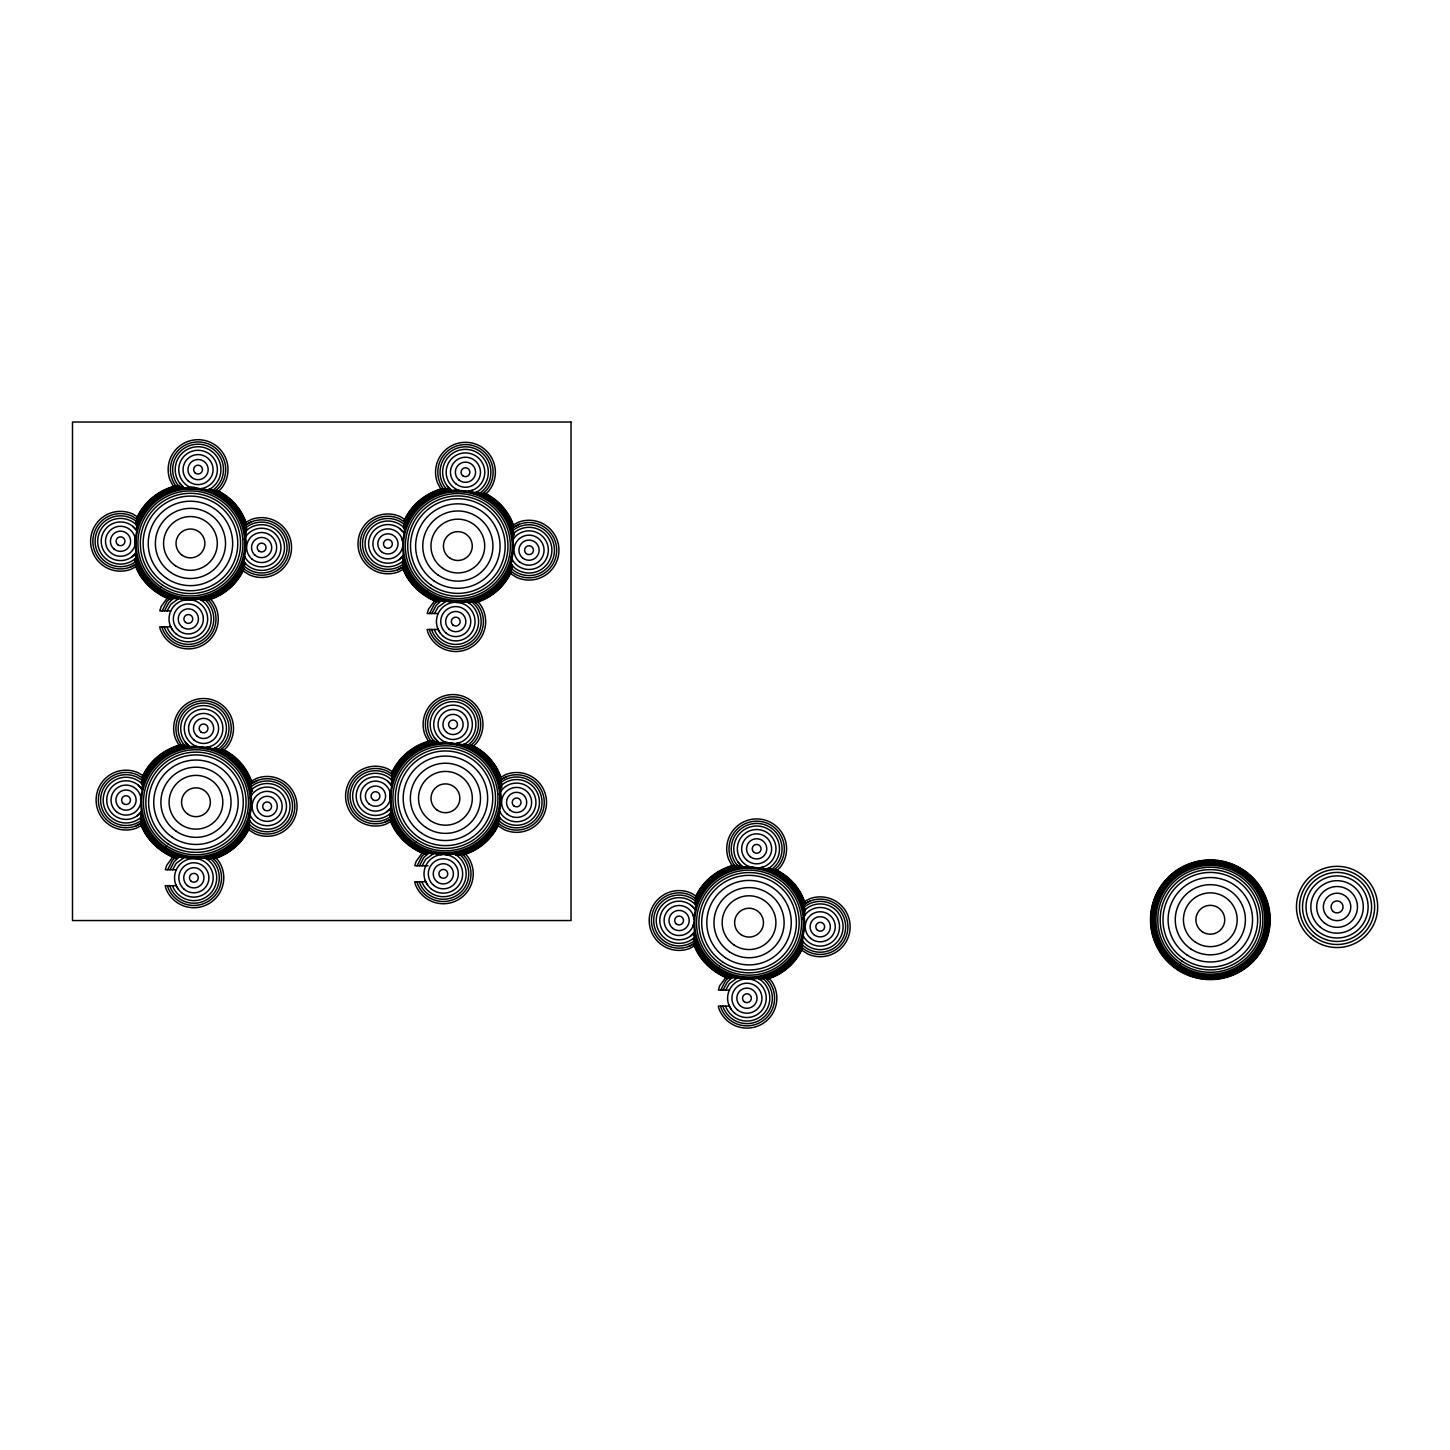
<?xml version="1.0" encoding="UTF-8"?>
<svg xmlns="http://www.w3.org/2000/svg" width="1450" height="1450" viewBox="0 0 1450 1450"><rect width="100%" height="100%" fill="white"/><g stroke="black" fill="none" stroke-linecap="round" stroke-linejoin="round"><path stroke-width="1.5" d="M135.321 543.768L135.303 543.822A15.026 15.026 0 0 0 115.275 527.202A15.026 15.026 0 0 0 110.943 552.849A15.026 15.026 0 0 0 135.321 543.768L135.212 538.729M390.304 798.624L390.286 798.696A15.026 15.026 0 0 0 370.257 782.058A15.026 15.026 0 0 0 365.926 807.704A15.026 15.026 0 0 0 390.304 798.624L390.177 793.585M136.499 525.172L136.554 524.846A57.003 57.003 0 0 1 179.601 487.472L184.386 487.78M141.647 788.764L142.644 783.87A56.405 56.405 0 0 1 185.238 746.877L196.239 746.224M242.947 561.549L245.847 547.339L244.977 532.875M244.814 556.709L243.763 561.821A56.405 56.405 0 0 1 135.067 554.172L135.847 552.867M248.458 820.374L251.358 806.164L250.778 796.449M250.324 815.534L249.273 820.664A56.405 56.405 0 0 1 140.578 812.997L140.559 812.725M403.897 527.8L403.952 527.474A57.003 57.003 0 0 1 446.999 490.1L451.784 490.39M391.464 780.046L391.536 779.701A57.003 57.003 0 0 1 434.583 742.346L439.35 742.636M391.101 784.794L392.098 779.901A56.405 56.405 0 0 1 434.692 742.926L445.712 742.255M510.346 564.177L513.246 549.967L512.376 535.485M512.213 559.338L511.161 564.449A56.405 56.405 0 0 1 455.971 602.439M497.93 816.423L500.83 802.213L499.942 787.731M499.797 811.583L498.746 816.694A56.405 56.405 0 0 1 445.657 854.702M695.076 904.401L695.148 904.075A57.003 57.003 0 0 1 738.195 866.701L742.11 866.466M693.626 918.756L696.526 904.546A55.535 55.535 0 0 1 784.015 879.534A55.535 55.535 0 0 1 777.617 970.286A55.535 55.535 0 0 1 694.514 933.238L693.897 923.052A15.026 15.026 0 0 0 673.869 906.431A15.026 15.026 0 0 0 669.537 932.078A15.026 15.026 0 0 0 693.916 922.998L692.756 926.749M801.542 940.778L804.442 926.568M803.409 935.939L802.357 941.068A56.405 56.405 0 0 1 693.662 933.401L693.644 933.129M162.128 610.903L167.022 601.351L172.314 596.421M164.448 610.903L168.744 602.765L173.601 598.252M167.113 610.903L170.719 604.396L179.129 598.197M140.813 802.647L140.722 797.554M167.638 869.728L172.532 860.176L176.266 856.696M169.958 869.728L174.254 861.59L179.111 857.077M172.623 869.728L176.229 863.239L185.872 856.37M402.719 546.378A15.026 15.026 0 0 1 378.341 555.459A15.026 15.026 0 0 1 382.673 529.812A15.026 15.026 0 0 1 402.719 546.378L403.317 556.619A55.535 55.535 0 0 0 486.421 593.684A55.535 55.535 0 0 0 492.819 502.914A55.535 55.535 0 0 0 405.347 527.945L402.611 541.339L401.994 538.639M429.526 613.531L434.42 603.961L439.712 599.049M431.846 613.531L436.142 605.393L440.999 600.88M434.511 613.531L438.118 607.024L447.76 600.173M417.111 865.777L422.004 856.207L427.279 851.295M419.431 865.777L423.726 857.639L428.584 853.126M422.095 865.777L425.702 859.27L435.344 852.419M720.722 990.132L725.616 980.581L729.35 977.101M723.043 990.132L727.338 982.012L732.196 977.481M725.707 990.132L729.314 983.644L738.956 976.774M136.409 518.864C143.26 502.425 158.485 490.046 175.704 485.823A27.659 27.659 0 0 1 180.126 448.558A27.659 27.659 0 0 1 217.482 449.899A27.659 27.659 0 0 1 219.385 487.218L214.093 492.148M136.735 519.064C143.568 502.642 158.793 490.317 175.976 486.131M137.134 519.317C143.913 502.896 159.156 490.644 176.32 486.493M135.919 522.761C142.934 504.002 159.863 490.191 179.311 485.986M136.409 522.961C143.351 504.364 160.134 490.68 179.419 486.493A58 58 0 0 0 142.372 510.98M142.752 511.216L136.028 524.664A57.565 57.565 0 0 1 179.492 486.928L183.026 486.711M244.325 562.02L237.691 575.342A57.003 57.003 0 0 1 201.296 599.394L199.919 599.484M200.734 599.974C220.853 596.186 237.854 581.414 244.851 562.201M244.416 564.05C237.655 581.867 221.85 595.569 203.272 599.774M244.869 564.304C238.054 582.211 222.158 596.004 203.453 600.246M243.419 568.237C236.984 583.226 223.318 595.098 207.567 599.376M243.745 568.599C237.274 583.553 223.626 595.424 207.912 599.738M245.068 525.498L245.594 525.009A27.659 27.659 0 0 1 282.678 529.612A27.659 27.659 0 0 1 281.336 566.968A27.659 27.659 0 0 1 244.017 568.871C237.564 583.824 223.88 595.678 208.202 600.046M141.937 777.689C148.77 761.25 163.995 748.871 181.214 744.647M142.263 777.907C149.078 761.467 164.303 749.143 181.504 744.956M142.644 778.143C149.441 761.739 164.666 749.469 181.83 745.318M141.448 781.586C148.444 762.827 165.391 749.034 184.821 744.811M142.444 780.734C149.386 762.555 166.116 749.469 184.929 745.318A58 58 0 0 0 147.882 769.823M148.262 770.041L141.556 783.489A57.565 57.565 0 0 1 185.002 745.753L188.536 745.536M249.853 820.845L243.201 834.167A57.003 57.003 0 0 1 206.806 858.219L205.429 858.309M243.654 834.475A57.565 57.565 0 0 1 206.915 858.763C226.744 854.576 243.437 840.076 250.361 821.026M249.291 824.18C242.531 841.471 226.798 854.449 208.782 858.599M248.602 826.699C241.715 843.139 226.146 855.011 208.963 859.071M248.929 827.062C242.494 842.051 228.828 853.923 213.078 858.201M249.273 827.424C242.803 842.377 229.136 854.249 213.422 858.563M250.596 784.323L251.104 783.834A27.659 27.659 0 0 1 288.206 788.438A27.659 27.659 0 0 1 286.846 825.793A27.659 27.659 0 0 1 249.527 827.696C243.074 842.649 229.39 854.521 213.712 858.871M403.825 521.493C410.658 505.053 425.883 492.656 443.102 488.451M404.133 521.692C410.966 505.271 426.191 492.946 443.392 488.759M404.532 521.928C411.311 505.524 426.554 493.272 443.718 489.121M404.913 522.181C411.999 504.745 428.656 492.71 446.709 488.614M404.333 524.519C411.274 506.34 428.004 493.254 446.817 489.121A58 58 0 0 0 409.77 513.608M410.151 513.844L403.426 527.293A57.565 57.565 0 0 1 446.89 489.556L450.424 489.339M391.391 773.738C398.243 757.299 413.468 744.901 430.668 740.696M391.718 773.938C398.532 757.516 413.776 745.191 430.958 741.004M392.098 774.173C398.895 757.77 414.138 745.518 431.303 741.367M392.497 774.427C399.584 756.991 416.241 744.956 434.293 740.859M391.899 776.765C398.841 758.586 415.57 745.499 434.384 741.367A58 58 0 0 0 397.354 765.854M397.717 766.089L391.011 779.52A57.565 57.565 0 0 1 434.474 741.802L438.009 741.584M511.723 564.648L505.089 577.952A57.003 57.003 0 0 1 468.694 602.022L467.317 602.094M468.132 602.602C488.251 598.814 505.252 584.042 512.249 564.829M511.179 567.965C504.528 584.658 489.067 598.651 471.449 601.678M512.267 566.932C505.832 583.371 491.876 597.11 474.621 601.623M510.817 570.865C504.382 585.854 490.716 597.708 474.966 601.986M511.161 571.209C504.673 586.181 491.024 598.034 475.31 602.348M511.433 571.499C504.944 586.452 491.296 598.306 475.6 602.656M499.235 817.021L492.656 830.197A57.003 57.003 0 0 1 456.261 854.268L454.901 854.34M455.699 854.847C475.817 851.059 492.819 836.269 499.833 817.075M498.746 820.211C491.985 837.52 476.252 850.498 458.236 854.648M499.851 819.178C493.018 837.085 477.123 850.878 458.436 855.119M498.401 823.111C491.949 838.1 478.282 849.954 462.55 854.231M498.728 823.455C492.257 838.426 478.609 850.28 462.876 854.594M499.017 823.745C492.511 838.68 478.862 850.552 463.166 854.902M695.003 898.094C701.854 881.673 717.079 869.275 734.28 865.052M695.329 898.311C702.144 881.89 717.388 869.547 734.57 865.36M695.71 898.547C702.507 882.144 717.75 869.873 734.914 865.741M696.109 898.801C703.196 881.364 719.853 869.329 737.905 865.215M695.511 901.139C702.217 883.902 717.659 870.707 735.639 866.52L734.117 864.871A27.659 27.659 0 0 1 738.721 827.787A27.659 27.659 0 0 1 776.058 829.128A27.659 27.659 0 0 1 777.979 866.466L773.502 870.616M701.329 890.445L694.623 903.894A57.565 57.565 0 0 1 738.086 866.158L741.621 865.94M802.919 941.249L796.268 954.571A57.003 57.003 0 0 1 759.873 978.623L758.513 978.714M759.311 979.221C779.266 975.433 796.268 960.879 803.264 941.811M802.357 944.584C795.724 961.278 780.245 975.27 762.627 978.297M801.669 947.104C795.271 962.129 781.586 974.001 765.817 978.224M802.013 947.466C795.579 962.456 781.894 974.327 766.162 978.605M802.339 947.829C795.869 962.782 782.221 974.654 766.506 978.967M803.662 904.728L804.188 904.238A27.659 27.659 0 0 1 841.272 908.842A27.659 27.659 0 0 1 839.931 946.197A27.659 27.659 0 0 1 802.611 948.101C796.141 963.072 782.474 974.926 766.778 979.276M244.071 539.509L246.736 535.249A19.321 19.321 0 0 1 275.192 533.781A19.321 19.321 0 0 1 274.159 562.256A19.321 19.321 0 0 1 245.902 558.739L243.528 554.299M137.224 815.824L141.357 811.692M249.581 798.352L252.264 794.074A19.321 19.321 0 0 1 280.702 792.606A19.321 19.321 0 0 1 279.669 821.081A19.321 19.321 0 0 1 251.412 817.582L249.038 813.124M399.112 559.627L403.245 555.477M512.666 540.234L514.134 537.859A19.321 19.321 0 0 1 542.59 536.409A19.321 19.321 0 0 1 541.557 564.884A19.321 19.321 0 0 1 513.3 561.368L510.926 556.909M386.697 811.873L390.829 807.722M499.036 794.382L501.718 790.105A19.321 19.321 0 0 1 530.174 788.655A19.321 19.321 0 0 1 529.141 817.129A19.321 19.321 0 0 1 500.866 813.613L498.51 809.154M690.309 936.247L694.441 932.096M802.647 918.756L805.33 914.479A19.321 19.321 0 0 1 833.786 913.029A19.321 19.321 0 0 1 832.753 941.485A19.321 19.321 0 0 1 804.478 937.987L802.774 934.743M131.714 556.999L133.944 554.933M136.227 557.597L133.762 559.881A22.856 22.856 0 0 1 103.113 556.093A22.856 22.856 0 0 1 104.237 525.226A22.856 22.856 0 0 1 135.067 523.649L136.989 525.697M136.191 561.114L135.249 561.984A25.429 25.429 0 0 1 101.174 557.761A25.429 25.429 0 0 1 102.406 523.432A25.429 25.429 0 0 1 136.717 521.674L137.243 522.236M171.064 599.629C155.114 593.394 140.777 581.015 135.339 564.449L136.608 563.742M218.171 491.405L221.125 488.668A29.906 29.906 0 0 0 203.036 440.111A29.906 29.906 0 0 0 170.031 480.041L173.692 486.946M167.511 597.853L161.149 606.535L159.79 610.903L170.864 610.903M245.503 528.126L246.899 526.839A25.429 25.429 0 0 1 280.992 531.062A25.429 25.429 0 0 1 279.741 565.391A25.429 25.429 0 0 1 245.431 567.149L243.455 565.011M244.017 532.984L248.385 528.924A22.856 22.856 0 0 1 279.034 532.73A22.856 22.856 0 0 1 277.911 563.597A22.856 22.856 0 0 1 247.08 565.174L243.002 560.806M403.626 560.226L401.161 562.509A22.856 22.856 0 0 1 370.511 558.703A22.856 22.856 0 0 1 371.635 527.854A22.856 22.856 0 0 1 402.484 526.278L404.387 528.326M403.589 563.742L402.647 564.594A25.429 25.429 0 0 1 368.572 560.371A25.429 25.429 0 0 1 369.804 526.042A25.429 25.429 0 0 1 404.115 524.284L404.641 524.864M481.491 494.758L486.783 489.846A27.659 27.659 0 0 0 484.88 452.527A27.659 27.659 0 0 0 447.524 451.167A27.659 27.659 0 0 0 442.921 488.269L444.461 489.901M485.569 494.033L488.523 491.278A29.906 29.906 0 0 0 470.434 442.739A29.906 29.906 0 0 0 437.429 482.669L441.09 489.574M141.738 816.441L139.273 818.724A22.856 22.856 0 0 1 108.623 814.918A22.856 22.856 0 0 1 109.747 784.051A22.856 22.856 0 0 1 140.596 782.474L142.499 784.522M141.701 819.939L140.759 820.809A25.429 25.429 0 0 1 106.684 816.586A25.429 25.429 0 0 1 107.916 782.257A25.429 25.429 0 0 1 142.227 780.499L142.752 781.079M219.621 750.973L224.895 746.061A27.659 27.659 0 0 0 222.992 708.724A27.659 27.659 0 0 0 185.636 707.382A27.659 27.659 0 0 0 181.032 744.466L182.573 746.116M223.681 750.23L226.635 747.493A29.906 29.906 0 0 0 208.546 698.936A29.906 29.906 0 0 0 175.541 738.884L179.202 745.771M434.909 600.463L428.548 609.145L427.188 613.531L438.263 613.531M512.484 528.126L519.372 524.248M510.599 532.911L514.297 529.449A25.429 25.429 0 0 1 548.39 533.691A25.429 25.429 0 0 1 547.139 568.019A25.429 25.429 0 0 1 512.847 569.759L510.853 567.639M512.865 534.271L515.783 531.552A22.856 22.856 0 0 1 546.433 535.34A22.856 22.856 0 0 1 545.309 566.207A22.856 22.856 0 0 1 514.478 567.784L510.418 563.416M173.021 856.678L166.659 865.36L165.318 869.728L176.374 869.728M251.013 786.969L252.409 785.664A25.429 25.429 0 0 1 286.502 789.888A25.429 25.429 0 0 1 285.251 824.216A25.429 25.429 0 0 1 250.959 825.974L248.965 823.836M249.527 791.809L253.895 787.749A22.856 22.856 0 0 1 284.544 791.555A22.856 22.856 0 0 1 283.421 822.422A22.856 22.856 0 0 1 252.59 823.999L248.53 819.631M391.192 812.471L388.745 814.755A22.856 22.856 0 0 1 358.096 810.949A22.856 22.856 0 0 1 359.201 780.1A22.856 22.856 0 0 1 390.05 778.523L391.971 780.571M391.156 815.987L390.231 816.839A25.429 25.429 0 0 1 356.138 812.616A25.429 25.429 0 0 1 357.389 778.287A25.429 25.429 0 0 1 391.681 776.529L392.225 777.109M469.075 747.004L474.368 742.092A27.659 27.659 0 0 0 472.446 704.772A27.659 27.659 0 0 0 435.109 703.413A27.659 27.659 0 0 0 430.505 740.515L432.028 742.146M473.153 746.279L476.108 743.524A29.906 29.906 0 0 0 458.019 694.985A29.906 29.906 0 0 0 425.013 734.914L428.674 741.82M500.051 780.372L501.283 779.502C496.861 764.513 485.315 751.517 471.014 745.209M422.476 852.709L416.114 861.391L414.772 865.777L428.022 865.777M500.486 783L501.881 781.695A25.429 25.429 0 0 1 535.956 785.936A25.429 25.429 0 0 1 534.724 820.265A25.429 25.429 0 0 1 500.413 822.005L498.438 819.884M498.999 787.857L503.368 783.798A22.856 22.856 0 0 1 533.999 787.586A22.856 22.856 0 0 1 532.893 818.452A22.856 22.856 0 0 1 502.044 820.029L497.984 815.661M694.804 936.845L692.357 939.129A22.856 22.856 0 0 1 661.707 935.322A22.856 22.856 0 0 1 662.831 904.456A22.856 22.856 0 0 1 693.662 902.879L695.583 904.945M694.768 940.343L693.843 941.213A25.429 25.429 0 0 1 659.75 936.99A25.429 25.429 0 0 1 661.001 902.661A25.429 25.429 0 0 1 695.293 900.903L695.837 901.483M776.765 870.634L779.719 867.897A29.906 29.906 0 0 0 761.631 819.341A29.906 29.906 0 0 0 728.625 859.288L732.286 866.176M726.088 977.083L719.726 985.764L718.384 990.132L729.459 990.132M804.097 907.374L805.493 906.069A25.429 25.429 0 0 1 839.568 910.292A25.429 25.429 0 0 1 838.336 944.621A25.429 25.429 0 0 1 804.025 946.379L802.049 944.24M804.061 910.872L806.979 908.153A22.856 22.856 0 0 1 837.629 911.959A22.856 22.856 0 0 1 836.505 942.826A22.856 22.856 0 0 1 805.656 944.403L801.596 940.035M206.045 491.024L211.319 488.233A22.856 22.856 0 0 0 215.47 454.774A22.856 22.856 0 0 0 181.776 453.56A22.856 22.856 0 0 0 183.498 487.218L179.438 482.85M212.316 490.571L212.806 490.317A25.429 25.429 0 0 0 218.787 454.865A25.429 25.429 0 0 0 183.334 448.884A25.429 25.429 0 0 0 177.353 484.336L179.746 486.91M130.174 567.186L134.995 564.63C140.324 580.598 153.845 593.05 169.342 599.194M136.046 566.588L130.953 569.288A29.906 29.906 0 0 1 90.625 540.179A29.906 29.906 0 0 1 132.947 514.061L137.75 517.07M244.289 523.178L251.194 519.517A29.906 29.906 0 0 1 291.522 548.626A29.906 29.906 0 0 1 249.201 574.762L242.585 570.611M245.594 525.009L246.301 524.646C241.878 509.639 230.333 496.643 216.032 490.336M251.974 521.638L246.645 524.465C242.186 509.439 230.659 496.407 216.34 490.064M473.443 493.653L478.718 490.861A22.856 22.856 0 0 0 482.868 457.403A22.856 22.856 0 0 0 449.174 456.188A22.856 22.856 0 0 0 450.914 489.846L446.836 485.478M479.733 493.199L480.204 492.946A25.429 25.429 0 0 0 486.185 457.493A25.429 25.429 0 0 0 450.733 451.512A25.429 25.429 0 0 0 444.751 486.964L447.144 489.538M397.572 569.814L404.006 566.37A27.659 27.659 0 0 1 360.379 546.505A27.659 27.659 0 0 1 399.421 518.737L405.529 522.562M403.444 569.216L398.351 571.916A29.906 29.906 0 0 1 358.023 542.808A29.906 29.906 0 0 1 400.345 516.689L405.148 519.68M512.974 525.118L518.592 522.145A29.906 29.906 0 0 1 558.921 551.254A29.906 29.906 0 0 1 516.599 577.372L509.983 573.221M213.585 748.78L216.829 747.058A22.856 22.856 0 0 0 220.98 713.618A22.856 22.856 0 0 0 187.286 712.385A22.856 22.856 0 0 0 189.026 746.061L189.896 746.605M217.844 749.396L218.316 749.143A25.429 25.429 0 0 0 224.297 713.69A25.429 25.429 0 0 0 188.844 707.727A25.429 25.429 0 0 0 182.863 743.179L187.376 748.037M135.684 826.011L142.118 822.585A27.659 27.659 0 0 1 98.491 802.72A27.659 27.659 0 0 1 137.532 774.934L143.641 778.777M141.556 825.431L136.463 828.131A29.906 29.906 0 0 1 96.135 799.004A29.906 29.906 0 0 1 138.457 772.886L143.26 775.895M249.799 782.003L256.704 778.342A29.906 29.906 0 0 1 297.032 807.451A29.906 29.906 0 0 1 254.711 833.587L248.095 829.436M257.484 780.463L251.104 783.834C246.464 768.989 235.154 756.03 220.835 749.831M463.039 744.829L466.284 743.089A22.856 22.856 0 0 0 470.434 709.648A22.856 22.856 0 0 0 436.758 708.434A22.856 22.856 0 0 0 438.48 742.092L434.42 737.724M467.299 745.445L467.77 745.191A25.429 25.429 0 0 0 473.751 709.739A25.429 25.429 0 0 0 438.299 703.757A25.429 25.429 0 0 0 432.336 739.21L434.71 741.784M385.156 822.059L391.591 818.616A27.659 27.659 0 0 1 347.964 798.751A27.659 27.659 0 0 1 386.987 770.983L393.113 774.808M391.029 821.461L385.936 824.162A29.906 29.906 0 0 1 345.608 795.053A29.906 29.906 0 0 1 387.929 768.935L392.714 771.926M499.271 778.052L506.177 774.391A29.906 29.906 0 0 1 546.505 803.499A29.906 29.906 0 0 1 504.165 829.618L497.549 825.467M506.956 776.493L501.609 779.321C497.169 764.295 485.623 751.281 471.304 744.938M766.651 869.184L769.914 867.463A22.856 22.856 0 0 0 774.046 834.022A22.856 22.856 0 0 0 740.37 832.808A22.856 22.856 0 0 0 742.092 866.466L742.98 867.009M770.911 869.801L771.4 869.547A25.429 25.429 0 0 0 777.363 834.112A25.429 25.429 0 0 0 741.911 828.131A25.429 25.429 0 0 0 735.947 863.584L738.322 866.139M688.768 946.415L695.202 942.989A27.659 27.659 0 0 1 651.576 923.124A27.659 27.659 0 0 1 690.599 895.339L696.725 899.181M694.641 945.835L689.548 948.536A29.906 29.906 0 0 1 649.219 919.427A29.906 29.906 0 0 1 691.541 893.291L696.326 896.299M802.883 902.408L809.789 898.746A29.906 29.906 0 0 1 850.117 927.873A29.906 29.906 0 0 1 807.795 953.991L801.161 949.841M804.188 904.238L810.568 900.867M737.959 865.741L737.996 865.722A58 58 0 0 0 700.966 890.228M472.211 490.336L468.567 491.169L476.234 492.728A56.405 56.405 0 0 1 513.228 535.322L513.445 538.983M198.596 746.931L205.411 747.656L210.323 746.533M459.777 742.581L456.134 743.415L463.819 744.974A56.405 56.405 0 0 1 500.794 787.567L501.011 791.229M751.662 867.336L758.477 868.079L763.407 866.937M194.409 487.164L179.709 488.052A56.405 56.405 0 0 0 137.116 525.045L136.119 529.921L132.82 526.368M179.873 488.904L197.961 488.759M458.127 490.009L447.108 490.68A56.405 56.405 0 0 0 404.532 527.655L404.169 533.673M447.289 491.532L465.359 491.387M188.573 599.575L201.169 598.814M455.971 602.203L466.465 601.551M185.401 747.729L196.384 747.076M434.855 743.778L445.857 743.107M198.288 858.146L206.679 857.639M445.639 854.304L456.152 853.669M749.324 866.629L738.304 867.299A56.405 56.405 0 0 0 695.71 904.274L695.366 910.274M738.467 868.151L749.469 867.481M751.354 978.551L757.643 978.17L761.486 980.581A22.856 22.856 0 0 1 760.181 1016.831A22.856 22.856 0 0 1 725.507 1006.173L725.507 1006.173M170.846 626.853L159.736 626.853L160.316 629.409A29.906 29.906 0 0 0 202.347 645.395A29.906 29.906 0 0 0 212.715 601.623L210.232 598.959M438.244 629.481L427.134 629.481L427.714 632.037A29.906 29.906 0 0 0 469.764 648.023A29.906 29.906 0 0 0 480.113 604.251L477.63 601.569M425.829 881.727L414.7 881.727L415.298 884.264A29.906 29.906 0 0 0 457.33 900.251A29.906 29.906 0 0 0 467.698 856.497L465.214 853.814M176.356 885.678L165.246 885.678L165.826 888.234A29.906 29.906 0 0 0 207.876 904.22A29.906 29.906 0 0 0 218.225 860.448L215.742 857.784M729.441 1006.101L718.312 1006.101L718.91 1008.638A29.906 29.906 0 0 0 760.942 1024.624A29.906 29.906 0 0 0 771.309 980.852L768.826 978.188M462.26 491.278L467.299 491.459A19.321 19.321 0 0 0 482.904 463.928A19.321 19.321 0 0 0 451.711 458.671A19.321 19.321 0 0 0 457.439 489.792L460.466 490.734M449.826 743.524L454.865 743.705A19.321 19.321 0 0 0 470.489 716.173A19.321 19.321 0 0 0 439.278 710.917A19.321 19.321 0 0 0 445.005 742.037L452.926 743.632M476.289 492.148L476.434 492.166A57.003 57.003 0 0 1 509.095 521.094L513.336 533.817M469.601 492.257L475.963 493.562M208.891 489.52L209.036 489.556A57.003 57.003 0 0 1 241.697 518.484L245.938 531.189M201.169 488.541L208.836 490.118A56.405 56.405 0 0 1 245.829 532.712L246.047 536.355M200.082 489.194L208.564 490.934M439.459 599.376L453.886 602.33A56.405 56.405 0 0 1 402.466 556.782L402.447 556.528M445.712 601.261L439.259 599.938A57.003 57.003 0 0 1 406.598 571.01L403.136 560.679M444.951 601.659L439.078 600.463A57.565 57.565 0 0 1 406.091 571.264L402.701 561.077M402.774 562.654C407.541 580.961 422.82 595.588 440.619 601.224M172.042 596.748L186.47 599.702M178.314 598.632L171.861 597.327A57.003 57.003 0 0 1 139.2 568.382L135.738 558.051M177.534 599.049L171.68 597.853A57.565 57.565 0 0 1 138.692 568.636L135.303 558.467M135.376 560.044C140.142 578.332 155.422 592.959 173.221 598.596M463.855 744.376L464.018 744.412A57.003 57.003 0 0 1 496.679 773.339L500.921 786.063M455.046 744.067L463.529 745.789M214.401 748.345L214.546 748.381A57.003 57.003 0 0 1 247.207 777.309L251.919 791.41M206.679 747.366L214.346 748.943A56.405 56.405 0 0 1 251.339 791.537L251.557 795.18M205.592 748.019L214.074 749.759M767.485 868.749L767.63 868.786A57.003 57.003 0 0 1 800.291 897.713L805.004 911.832M759.764 867.789L767.431 869.347A56.405 56.405 0 0 1 804.406 911.941L804.641 915.603M758.676 868.441L767.141 870.163M427.025 851.621L441.452 854.558A56.405 56.405 0 0 1 390.05 809.028L390.032 808.774M433.278 853.506L426.826 852.183A57.003 57.003 0 0 1 394.183 823.256L390.721 812.924M432.517 853.905L426.644 852.709A57.565 57.565 0 0 1 393.675 823.509L390.286 813.323M390.34 814.9C395.125 833.188 410.404 847.833 428.203 853.47M177.571 855.591L182.881 856.66M184.639 857.022L190.149 858.146M183.824 857.457L177.371 856.153A57.003 57.003 0 0 1 144.71 827.225L141.248 816.876M183.062 857.874L177.19 856.678A57.565 57.565 0 0 1 144.203 827.461L140.813 817.293M141.357 820.265C146.341 837.955 161.458 851.911 178.749 857.439M730.637 975.995L743.234 978.551M736.908 977.862L730.438 976.557A57.003 57.003 0 0 1 697.794 947.629L694.332 937.28M736.129 978.279L730.256 977.083A57.565 57.565 0 0 1 697.287 947.865L693.897 937.697M694.423 940.669C699.426 958.377 714.542 972.316 731.815 977.844M753.438 867.897L748.617 866.411A19.321 19.321 0 0 1 742.889 835.291A19.321 19.321 0 0 1 774.101 840.547A19.321 19.321 0 0 1 758.477 868.079M200.372 747.475L195.551 746.007A19.321 19.321 0 0 1 189.823 714.886A19.321 19.321 0 0 1 221.016 720.143A19.321 19.321 0 0 1 205.411 747.656M483.738 492.692C498.057 499.036 509.584 512.049 514.043 527.075M483.43 492.964C497.749 499.271 509.276 512.267 513.699 527.256M483.086 493.29C497.368 499.561 508.896 512.502 513.3 527.474M482.723 493.634C497.006 499.851 508.533 512.756 512.883 527.728A27.659 27.659 0 0 1 550.094 532.241A27.659 27.659 0 0 1 548.734 569.578A27.659 27.659 0 0 1 511.415 571.499L510.11 570.086M480.186 492.946C496.226 499.398 508.986 513.644 513.246 530.428M476.615 491.641C495.664 498.582 510.164 515.276 514.351 535.104M438.77 601.369C421.696 594.826 406.924 580.87 402.284 562.854M215.688 490.68C229.97 496.933 241.498 509.874 245.902 524.846M438.607 601.822C422.766 595.624 408.538 583.317 403.136 566.859M437.03 601.533C421.569 595.424 408.048 583.027 402.737 567.077M215.325 491.006C230.913 497.713 242.621 512.321 246.699 528.706M436.74 601.804C421.261 595.678 407.74 583.226 402.393 567.258M212.788 490.317C229.263 496.897 242.041 511.723 246.228 528.942M209.217 489.031C227.559 495.809 242.15 511.56 246.391 530.791M774.916 869.293C789.235 875.637 800.781 888.669 805.239 903.694M774.626 869.583C788.927 875.891 800.472 888.868 804.895 903.876M774.264 869.909C788.564 876.162 800.092 889.104 804.478 904.093M770.041 868.314C785.864 874.586 799.385 887.799 804.079 904.347M769.805 868.768C786.444 875.256 800.074 889.575 804.442 907.048M767.811 868.26C786.154 875.039 800.744 890.789 804.967 910.02M470.652 745.536C484.952 751.807 496.48 764.748 500.866 779.719M470.289 745.88C485.895 752.568 497.586 767.195 501.664 783.58M467.77 745.191C484.246 751.771 497.024 766.597 501.211 783.816M464.199 743.886C483.249 750.828 497.731 767.521 501.936 787.35M171.354 598.741C154.28 592.216 139.526 578.26 134.886 560.226M169.994 598.578C154.57 592.506 141.012 580.181 135.738 564.231M729.948 977.989C712.874 971.446 698.121 957.489 693.481 939.473M728.589 977.826C713.164 971.736 699.607 959.411 694.332 943.461M728.226 978.152C712.766 972.044 699.226 959.646 693.916 943.678M727.936 978.424C712.439 972.298 698.918 959.846 693.589 943.859M221.85 748.889C236.169 755.232 247.714 768.264 252.155 783.29M221.542 749.179C235.861 755.468 247.388 768.464 251.811 783.471M221.198 749.505C235.48 755.758 247.007 768.699 251.412 783.689M218.316 749.143C234.338 755.595 247.098 769.841 251.358 786.643M215.035 748.001C233.976 754.924 248.276 771.618 252.463 791.319M426.336 853.615C409.263 847.072 394.491 833.116 389.869 815.099M424.959 853.452C409.534 847.362 395.995 835.037 390.721 819.105M426.028 854.485C410.078 848.25 395.759 835.871 390.304 819.322M424.324 854.05C408.827 847.924 395.306 835.472 389.978 819.504M176.882 857.584C159.808 851.041 145.036 837.085 140.396 819.069M176.719 858.019C160.877 851.821 146.649 839.514 141.248 823.056M176.574 858.454C160.624 852.219 146.287 839.84 140.849 823.274M176.447 858.817C160.406 852.546 145.997 840.112 140.505 823.455M465.251 600.808L470.308 603.961A22.856 22.856 0 0 1 469.002 640.211A22.856 22.856 0 0 1 434.329 629.572L434.311 629.481M138.131 519.952L132.023 516.109A27.659 27.659 0 0 0 92.981 543.877A27.659 27.659 0 0 0 136.554 563.796M204.033 599.049L204.541 599.376A25.429 25.429 0 0 1 203.091 639.686A25.429 25.429 0 0 1 164.521 627.832L164.303 626.853M197.852 598.179L202.909 601.351A22.856 22.856 0 0 1 201.586 637.583A22.856 22.856 0 0 1 166.931 626.944L166.931 626.944M459.016 853.923L459.523 854.231A25.429 25.429 0 0 1 458.055 894.541A25.429 25.429 0 0 1 419.503 882.706L419.267 881.727M452.817 853.053L457.874 856.207A22.856 22.856 0 0 1 456.569 892.457A22.856 22.856 0 0 1 421.896 881.817L421.896 881.817M209.561 857.893L210.051 858.201A25.429 25.429 0 0 1 208.601 898.511A25.429 25.429 0 0 1 170.031 886.657L169.813 885.678M204.577 857.766L208.419 860.176A22.856 22.856 0 0 1 207.114 896.408A22.856 22.856 0 0 1 172.441 885.769L172.423 885.678M738.032 862.097L742.092 866.466M801.306 946.705L802.611 948.101M473.371 600.264L478.282 605.556A27.659 27.659 0 0 1 468.694 646.029A27.659 27.659 0 0 1 429.816 631.239L429.417 629.481M400.218 528.996L402.429 531.371M764.549 976.883L769.479 982.158A27.659 27.659 0 0 1 759.891 1022.631A27.659 27.659 0 0 1 721.013 1007.859L720.614 1006.101M691.414 905.616L693.607 907.972M497.694 822.331L498.981 823.745A27.659 27.659 0 0 0 536.319 821.824A27.659 27.659 0 0 0 537.66 784.486A27.659 27.659 0 0 0 500.576 779.882M175.523 485.641L177.063 487.291M242.712 567.476L244.017 568.871M461.807 853.452L465.867 857.802A27.659 27.659 0 0 1 456.279 898.275A27.659 27.659 0 0 1 417.401 883.485L417.002 881.727M387.803 781.242L391.754 785.918M206.843 598.578L210.884 602.928A27.659 27.659 0 0 1 201.296 643.401A27.659 27.659 0 0 1 162.418 628.611L162.019 626.853M184.948 741.675L189.026 746.061L185.111 746.297A57.003 57.003 0 0 0 142.064 783.671M248.222 826.301L249.527 827.696M211.483 856.461L216.394 861.753A27.659 27.659 0 0 1 206.806 902.226A27.659 27.659 0 0 1 167.928 887.454L167.529 885.678M138.33 785.211L142.281 789.869M728.824 1004.941L731.199 1009.399M437.646 628.321L440.002 632.78M425.212 880.567L427.587 885.026M136.771 531.044L136.264 530.066A19.321 19.321 0 0 0 107.989 526.567A19.321 19.321 0 0 0 106.956 555.024A19.321 19.321 0 0 0 135.412 553.574M170.248 625.711L172.604 630.17M175.758 884.536L178.114 888.995M799.748 897.967L804.406 911.941M693.662 933.401L698.32 947.357M508.551 521.366L513.228 535.322M496.136 773.611L500.794 787.567M402.466 556.782L407.142 570.756M390.05 809.028L394.708 823.002M241.153 518.737L245.829 532.712M246.663 777.562L251.339 791.537M135.067 554.172L139.726 568.128M140.578 812.997L145.254 826.953M722.879 1006.101L723.115 1007.079A25.429 25.429 0 0 0 761.667 1018.915A25.429 25.429 0 0 0 763.135 978.605M693.173 915.258L694.061 919.082M431.701 629.481L431.919 630.46A25.429 25.429 0 0 0 470.489 642.296A25.429 25.429 0 0 0 471.939 601.986M803.554 912.104L804.315 924.629M250.487 791.7L250.669 794.854M796.739 954.879A57.565 57.565 0 0 1 759.981 979.167M730.129 977.499A58 58 0 0 1 696.888 948.064M693.988 932.803A19.321 19.321 0 0 1 665.55 934.271A19.321 19.321 0 0 1 666.583 905.797A19.321 19.321 0 0 1 694.84 909.295M505.543 578.278A57.565 57.565 0 0 1 468.803 602.566M438.933 600.88A58 58 0 0 1 405.71 571.445M402.81 556.202A19.321 19.321 0 0 1 374.354 557.652A19.321 19.321 0 0 1 375.387 529.178A19.321 19.321 0 0 1 403.662 532.694M238.144 575.65A57.565 57.565 0 0 1 201.387 599.938M171.535 598.252A58 58 0 0 1 138.312 568.817M177.045 857.077A58 58 0 0 1 143.822 827.66M140.922 812.399A19.321 19.321 0 0 1 112.466 813.849A19.321 19.321 0 0 1 113.499 785.393A19.321 19.321 0 0 1 141.774 788.891M493.127 830.524A57.565 57.565 0 0 1 456.369 854.811M426.499 853.126A58 58 0 0 1 393.276 823.691M390.376 808.447A19.321 19.321 0 0 1 361.938 809.897A19.321 19.321 0 0 1 362.971 781.423A19.321 19.321 0 0 1 391.228 784.939M137.949 525.317L135.049 539.527L135.919 553.991A55.535 55.535 0 0 0 219.023 591.056A55.535 55.535 0 0 0 225.421 500.286A55.535 55.535 0 0 0 137.949 525.317M143.459 784.142L140.559 798.352L141.429 812.834A55.535 55.535 0 0 0 224.532 849.881A55.535 55.535 0 0 0 230.931 759.111A55.535 55.535 0 0 0 143.459 784.142M392.914 780.191L390.014 794.401L390.902 808.864A55.535 55.535 0 0 0 474.005 845.93A55.535 55.535 0 0 0 480.403 755.16A55.535 55.535 0 0 0 392.914 780.191M571.028 422.022L72.5 422.022L72.5 920.551L571.028 920.551L571.028 422.022M199.901 488.831L190.041 487.182A19.321 19.321 0 0 1 184.295 456.043A19.321 19.321 0 0 1 215.506 461.317A19.321 19.321 0 0 1 199.901 488.831M720.976 964.214A50.116 50.116 0 0 0 799.041 926.188A50.116 50.116 0 0 0 727.084 877.612A50.116 50.116 0 0 0 720.976 964.214M722.553 961.894A47.324 47.324 0 0 0 796.249 926.006A47.324 47.324 0 0 0 728.317 880.114A47.324 47.324 0 0 0 722.553 961.894M729.404 951.744A35.09 35.09 0 0 0 784.033 925.136A35.09 35.09 0 0 0 733.682 891.134A35.09 35.09 0 0 0 729.404 951.744M733.99 944.929A26.861 26.861 0 0 0 775.841 924.556A26.861 26.861 0 0 0 737.271 898.511A26.861 26.861 0 0 0 733.99 944.929M740.968 934.616A14.428 14.428 0 0 0 763.425 923.686A14.428 14.428 0 0 0 742.726 909.694A14.428 14.428 0 0 0 740.968 934.616M719.635 966.189A52.526 52.526 0 0 0 801.433 926.369A52.526 52.526 0 0 0 726.033 875.456A52.526 52.526 0 0 0 719.635 966.189M718.602 967.73A54.393 54.393 0 0 0 803.282 926.496A54.393 54.393 0 0 0 725.217 873.77A54.393 54.393 0 0 0 718.602 967.73M725.399 957.653A42.231 42.231 0 0 0 791.156 925.644A42.231 42.231 0 0 0 730.546 884.699A42.231 42.231 0 0 0 725.399 957.653M740.497 1005.992A10.114 10.114 0 0 0 756.9 999.884A10.114 10.114 0 0 0 743.397 988.719A10.114 10.114 0 0 0 740.497 1005.992M737.361 1009.78A15.026 15.026 0 0 0 761.739 1000.699A15.026 15.026 0 0 0 741.693 984.133A15.026 15.026 0 0 0 737.361 1009.78M744.104 1001.624A4.441 4.441 0 0 0 751.317 998.941A4.441 4.441 0 0 0 745.391 994.048A4.441 4.441 0 0 0 744.104 1001.624M734.624 1013.097A19.321 19.321 0 0 0 765.981 1001.406A19.321 19.321 0 0 0 740.189 980.091A19.321 19.321 0 0 0 734.624 1013.097M1324.086 922.653A20.391 20.391 0 0 0 1357.182 910.328A20.391 20.391 0 0 0 1329.94 887.817A20.391 20.391 0 0 0 1324.086 922.653M1313.138 935.884A37.555 37.555 0 0 0 1374.111 913.174A37.555 37.555 0 0 0 1323.959 871.74A37.555 37.555 0 0 0 1313.138 935.884M1328.327 917.506A13.721 13.721 0 0 0 1350.602 909.222A13.721 13.721 0 0 0 1332.278 894.07A13.721 13.721 0 0 0 1328.327 917.506M1320.352 927.148A26.227 26.227 0 0 0 1362.928 911.289A26.227 26.227 0 0 0 1327.91 882.343A26.227 26.227 0 0 0 1320.352 927.148M1333.221 911.579A6.036 6.036 0 0 0 1343.008 907.936A6.036 6.036 0 0 0 1334.961 901.284A6.036 6.036 0 0 0 1333.221 911.579M1315.077 933.546A34.51 34.51 0 0 0 1371.102 912.666A34.51 34.51 0 0 0 1325.01 874.586A34.51 34.51 0 0 0 1315.077 933.546M1317.289 930.864A31.03 31.03 0 0 0 1367.676 912.086A31.03 31.03 0 0 0 1326.224 877.848A31.03 31.03 0 0 0 1317.289 930.864M1311.199 938.241A40.618 40.618 0 0 0 1377.119 913.681A40.618 40.618 0 0 0 1322.889 868.876A40.618 40.618 0 0 0 1311.199 938.241M1177.563 968.256A58.508 58.508 0 0 0 1268.696 923.868A58.508 58.508 0 0 0 1184.704 867.154A58.508 58.508 0 0 0 1177.563 968.256M1177.853 967.821A58 58 0 0 0 1268.17 923.831A58 58 0 0 0 1184.922 867.626A58 58 0 0 0 1177.853 967.821M1177.309 968.636A58.979 58.979 0 0 0 1269.149 923.904A58.979 58.979 0 0 0 1184.487 866.737A58.979 58.979 0 0 0 1177.309 968.636M1177.056 969.017A59.432 59.432 0 0 0 1269.602 923.94A59.432 59.432 0 0 0 1184.287 866.321A59.432 59.432 0 0 0 1177.056 969.017M1178.107 967.458A57.565 57.565 0 0 0 1267.735 923.813A57.565 57.565 0 0 0 1185.121 868.006A57.565 57.565 0 0 0 1178.107 967.458M1176.838 969.343A59.831 59.831 0 0 0 1270.001 923.976A59.831 59.831 0 0 0 1184.124 865.976A59.831 59.831 0 0 0 1176.838 969.343M1182.257 961.296A50.116 50.116 0 0 0 1260.322 923.287A50.116 50.116 0 0 0 1188.366 874.694A50.116 50.116 0 0 0 1182.257 961.296M1183.834 958.976A47.324 47.324 0 0 0 1257.531 923.088A47.324 47.324 0 0 0 1189.598 877.214A47.324 47.324 0 0 0 1183.834 958.976M1186.68 954.752A42.231 42.231 0 0 0 1252.438 922.726A42.231 42.231 0 0 0 1191.827 881.799A42.231 42.231 0 0 0 1186.68 954.752M1190.686 948.826A35.09 35.09 0 0 0 1245.314 922.218A35.09 35.09 0 0 0 1194.963 888.216A35.09 35.09 0 0 0 1190.686 948.826M1179.231 965.791A55.535 55.535 0 0 0 1265.723 923.668A55.535 55.535 0 0 0 1186.009 869.819A55.535 55.535 0 0 0 1179.231 965.791M1178.415 967.005A57.003 57.003 0 0 0 1267.173 923.777A57.003 57.003 0 0 0 1185.357 868.514A57.003 57.003 0 0 0 1178.415 967.005M1178.741 966.498A56.405 56.405 0 0 0 1266.593 923.722A56.405 56.405 0 0 0 1185.629 869.039A56.405 56.405 0 0 0 1178.741 966.498M1179.883 964.83A54.393 54.393 0 0 0 1264.563 923.577A54.393 54.393 0 0 0 1186.499 870.87A54.393 54.393 0 0 0 1179.883 964.83M1180.916 963.289A52.526 52.526 0 0 0 1262.714 923.451A52.526 52.526 0 0 0 1187.314 872.537A52.526 52.526 0 0 0 1180.916 963.289M1202.249 931.716A14.428 14.428 0 0 0 1224.706 920.768A14.428 14.428 0 0 0 1204.007 906.794A14.428 14.428 0 0 0 1202.249 931.716M1195.271 942.029A26.861 26.861 0 0 0 1237.122 921.656A26.861 26.861 0 0 0 1198.552 895.592A26.861 26.861 0 0 0 1195.271 942.029M813.776 934.579A10.114 10.114 0 0 0 830.197 928.471A10.114 10.114 0 0 0 816.694 917.306A10.114 10.114 0 0 0 813.776 934.579M817.401 930.211A4.441 4.441 0 0 0 824.597 927.529A4.441 4.441 0 0 0 818.67 922.617A4.441 4.441 0 0 0 817.401 930.211M810.659 938.368A15.026 15.026 0 0 0 835.037 929.287A15.026 15.026 0 0 0 814.972 912.721A15.026 15.026 0 0 0 810.659 938.368M747.094 860.412A15.026 15.026 0 0 0 771.454 851.331A15.026 15.026 0 0 0 751.408 834.765A15.026 15.026 0 0 0 747.094 860.412M750.212 856.642A10.114 10.114 0 0 0 766.633 850.516A10.114 10.114 0 0 0 753.13 839.369A10.114 10.114 0 0 0 750.212 856.642M753.819 852.256A4.441 4.441 0 0 0 761.033 849.573A4.441 4.441 0 0 0 755.106 844.679A4.441 4.441 0 0 0 753.819 852.256M672.673 928.29A10.114 10.114 0 0 0 689.076 922.182A10.114 10.114 0 0 0 675.573 911.035A10.114 10.114 0 0 0 672.673 928.29M676.28 923.922A4.441 4.441 0 0 0 683.476 921.239A4.441 4.441 0 0 0 677.549 916.346A4.441 4.441 0 0 0 676.28 923.922M526.205 553.592A4.441 4.441 0 0 0 533.419 550.909A4.441 4.441 0 0 0 527.492 546.016A4.441 4.441 0 0 0 526.205 553.592M443.446 636.478A19.321 19.321 0 0 0 474.784 624.805A19.321 19.321 0 0 0 448.993 603.49A19.321 19.321 0 0 0 443.446 636.478M519.463 561.748A15.026 15.026 0 0 0 543.841 552.668A15.026 15.026 0 0 0 523.794 536.101A15.026 15.026 0 0 0 519.463 561.748M522.598 557.96A10.114 10.114 0 0 0 539.001 551.852A10.114 10.114 0 0 0 525.498 540.705A10.114 10.114 0 0 0 522.598 557.96M449.772 558.014A14.428 14.428 0 0 0 472.229 547.067A14.428 14.428 0 0 0 451.53 533.092A14.428 14.428 0 0 0 449.772 558.014M442.812 568.327A26.861 26.861 0 0 0 484.644 547.955A26.861 26.861 0 0 0 446.074 521.891A26.861 26.861 0 0 0 442.812 568.327M438.208 575.124A35.09 35.09 0 0 0 492.837 548.517A35.09 35.09 0 0 0 442.486 514.514A35.09 35.09 0 0 0 438.208 575.124M431.357 585.274A47.324 47.324 0 0 0 505.053 549.387A47.324 47.324 0 0 0 437.121 503.513A47.324 47.324 0 0 0 431.357 585.274M429.798 587.594A50.116 50.116 0 0 0 507.844 549.586A50.116 50.116 0 0 0 435.906 500.993A50.116 50.116 0 0 0 429.798 587.594M381.477 551.689A10.114 10.114 0 0 0 397.88 545.562A10.114 10.114 0 0 0 384.377 534.416A10.114 10.114 0 0 0 381.477 551.689M385.084 547.303A4.441 4.441 0 0 0 392.298 544.62A4.441 4.441 0 0 0 386.371 539.726A4.441 4.441 0 0 0 385.084 547.303M428.457 589.588A52.526 52.526 0 0 0 510.237 549.749A52.526 52.526 0 0 0 434.855 498.836A52.526 52.526 0 0 0 428.457 589.588M427.406 591.129A54.393 54.393 0 0 0 512.104 549.876A54.393 54.393 0 0 0 434.039 497.151A54.393 54.393 0 0 0 427.406 591.129M455.898 483.811A15.026 15.026 0 0 0 480.276 474.73A15.026 15.026 0 0 0 460.23 458.164A15.026 15.026 0 0 0 455.898 483.811M462.641 475.654A4.441 4.441 0 0 0 469.836 472.972A4.441 4.441 0 0 0 463.909 468.06A4.441 4.441 0 0 0 462.641 475.654M459.016 480.022A10.114 10.114 0 0 0 475.437 473.914A10.114 10.114 0 0 0 461.934 462.749A10.114 10.114 0 0 0 459.016 480.022M446.183 633.161A15.026 15.026 0 0 0 470.561 624.08A15.026 15.026 0 0 0 450.497 607.514A15.026 15.026 0 0 0 446.183 633.161M449.301 629.373A10.114 10.114 0 0 0 465.722 623.264A10.114 10.114 0 0 0 452.219 612.118A10.114 10.114 0 0 0 449.301 629.373M452.907 625.004A4.441 4.441 0 0 0 460.121 622.322A4.441 4.441 0 0 0 454.194 617.428A4.441 4.441 0 0 0 452.907 625.004M434.221 581.051A42.231 42.231 0 0 0 499.96 549.024A42.231 42.231 0 0 0 439.35 508.098A42.231 42.231 0 0 0 434.221 581.051M166.823 578.423A42.231 42.231 0 0 0 232.562 546.396A42.231 42.231 0 0 0 171.952 505.47A42.231 42.231 0 0 0 166.823 578.423M170.81 572.496A35.09 35.09 0 0 0 225.439 545.907A35.09 35.09 0 0 0 175.087 511.886A35.09 35.09 0 0 0 170.81 572.496M163.959 582.646A47.324 47.324 0 0 0 237.655 546.759A47.324 47.324 0 0 0 169.722 500.884A47.324 47.324 0 0 0 163.959 582.646M176.03 633.849A19.321 19.321 0 0 0 207.386 622.177A19.321 19.321 0 0 0 181.594 600.862A19.321 19.321 0 0 0 176.03 633.849M162.4 584.966A50.116 50.116 0 0 0 240.446 546.958A50.116 50.116 0 0 0 168.508 498.365A50.116 50.116 0 0 0 162.4 584.966M191.618 477.394A10.114 10.114 0 0 0 208.039 471.286A10.114 10.114 0 0 0 194.536 460.139A10.114 10.114 0 0 0 191.618 477.394M188.5 481.183A15.026 15.026 0 0 0 212.878 472.102A15.026 15.026 0 0 0 192.814 455.536A15.026 15.026 0 0 0 188.5 481.183M195.243 473.026A4.441 4.441 0 0 0 202.438 470.344A4.441 4.441 0 0 0 196.511 465.45A4.441 4.441 0 0 0 195.243 473.026M252.064 559.12A15.026 15.026 0 0 0 276.442 550.039A15.026 15.026 0 0 0 256.396 533.473A15.026 15.026 0 0 0 252.064 559.12M255.2 555.35A10.114 10.114 0 0 0 271.603 549.224A10.114 10.114 0 0 0 258.1 538.077A10.114 10.114 0 0 0 255.2 555.35M258.807 550.964A4.441 4.441 0 0 0 266.002 548.281A4.441 4.441 0 0 0 260.076 543.388A4.441 4.441 0 0 0 258.807 550.964M160.007 588.501A54.393 54.393 0 0 0 244.706 547.266A54.393 54.393 0 0 0 166.641 494.541A54.393 54.393 0 0 0 160.007 588.501M114.079 549.061A10.114 10.114 0 0 0 130.482 542.952A10.114 10.114 0 0 0 116.979 531.787A10.114 10.114 0 0 0 114.079 549.061M161.041 586.96A52.526 52.526 0 0 0 242.839 547.121A52.526 52.526 0 0 0 167.457 496.208A52.526 52.526 0 0 0 161.041 586.96M181.903 626.763A10.114 10.114 0 0 0 198.306 620.636A10.114 10.114 0 0 0 184.821 609.489A10.114 10.114 0 0 0 181.903 626.763M178.785 630.533A15.026 15.026 0 0 0 203.145 621.452A15.026 15.026 0 0 0 183.099 604.886A15.026 15.026 0 0 0 178.785 630.533M185.509 622.394A4.441 4.441 0 0 0 192.723 619.694A4.441 4.441 0 0 0 186.796 614.8A4.441 4.441 0 0 0 185.509 622.394M117.686 544.692A4.441 4.441 0 0 0 124.899 542.01A4.441 4.441 0 0 0 118.972 537.098A4.441 4.441 0 0 0 117.686 544.692M182.374 555.386A14.428 14.428 0 0 0 204.831 544.457A14.428 14.428 0 0 0 184.132 530.464A14.428 14.428 0 0 0 182.374 555.386M175.414 565.699A26.861 26.861 0 0 0 217.246 545.327A26.861 26.861 0 0 0 178.676 519.281A26.861 26.861 0 0 0 175.414 565.699M197.146 736.219A10.114 10.114 0 0 0 213.549 730.111A10.114 10.114 0 0 0 200.046 718.964A10.114 10.114 0 0 0 197.146 736.219M194.01 740.007A15.026 15.026 0 0 0 218.388 730.927A15.026 15.026 0 0 0 198.342 714.361A15.026 15.026 0 0 0 194.01 740.007M200.752 731.851A4.441 4.441 0 0 0 207.948 729.169A4.441 4.441 0 0 0 202.021 724.275A4.441 4.441 0 0 0 200.752 731.851M257.574 817.945A15.026 15.026 0 0 0 281.952 808.864A15.026 15.026 0 0 0 261.906 792.298A15.026 15.026 0 0 0 257.574 817.945M260.71 814.175A10.114 10.114 0 0 0 277.113 808.049A10.114 10.114 0 0 0 263.61 796.902A10.114 10.114 0 0 0 260.71 814.175M264.317 809.807A4.441 4.441 0 0 0 271.531 807.106A4.441 4.441 0 0 0 265.604 802.213A4.441 4.441 0 0 0 264.317 809.807M167.91 843.791A50.116 50.116 0 0 0 245.956 805.783A50.116 50.116 0 0 0 174.018 757.19A50.116 50.116 0 0 0 167.91 843.791M169.469 841.471A47.324 47.324 0 0 0 243.165 805.584A47.324 47.324 0 0 0 175.233 759.709A47.324 47.324 0 0 0 169.469 841.471M116.453 811.674A15.026 15.026 0 0 0 140.831 802.593A15.026 15.026 0 0 0 120.785 786.027A15.026 15.026 0 0 0 116.453 811.674M119.589 807.886A10.114 10.114 0 0 0 135.992 801.778A10.114 10.114 0 0 0 122.507 790.612A10.114 10.114 0 0 0 119.589 807.886M123.196 803.518A4.441 4.441 0 0 0 130.409 800.835A4.441 4.441 0 0 0 124.483 795.941A4.441 4.441 0 0 0 123.196 803.518M181.558 892.674A19.321 19.321 0 0 0 212.914 881.002A19.321 19.321 0 0 0 187.123 859.687A19.321 19.321 0 0 0 181.558 892.674M184.295 889.376A15.026 15.026 0 0 0 208.673 880.295A15.026 15.026 0 0 0 188.609 863.711A15.026 15.026 0 0 0 184.295 889.376M187.413 885.588A10.114 10.114 0 0 0 203.834 879.479A10.114 10.114 0 0 0 190.331 868.314A10.114 10.114 0 0 0 187.413 885.588M191.038 881.219A4.441 4.441 0 0 0 198.233 878.537A4.441 4.441 0 0 0 192.306 873.625A4.441 4.441 0 0 0 191.038 881.219M172.333 837.248A42.231 42.231 0 0 0 238.072 805.239A42.231 42.231 0 0 0 177.48 764.295A42.231 42.231 0 0 0 172.333 837.248M176.32 831.339A35.09 35.09 0 0 0 230.949 804.732A35.09 35.09 0 0 0 180.597 770.729A35.09 35.09 0 0 0 176.32 831.339M166.569 845.785A52.526 52.526 0 0 0 248.349 805.964A52.526 52.526 0 0 0 172.967 755.033A52.526 52.526 0 0 0 166.569 845.785M165.517 847.326A54.393 54.393 0 0 0 250.216 806.091A54.393 54.393 0 0 0 172.151 753.366A54.393 54.393 0 0 0 165.517 847.326M187.884 814.211A14.428 14.428 0 0 0 210.341 803.282A14.428 14.428 0 0 0 189.642 789.289A14.428 14.428 0 0 0 187.884 814.211M180.924 824.524A26.861 26.861 0 0 0 222.756 804.152A26.861 26.861 0 0 0 184.186 778.106A26.861 26.861 0 0 0 180.924 824.524M414.99 843.374A54.393 54.393 0 0 0 499.67 802.122A54.393 54.393 0 0 0 421.606 749.396A54.393 54.393 0 0 0 414.99 843.374M416.023 841.834A52.526 52.526 0 0 0 497.821 801.995A52.526 52.526 0 0 0 422.421 751.082A52.526 52.526 0 0 0 416.023 841.834M436.885 881.618A10.114 10.114 0 0 0 453.288 875.51A10.114 10.114 0 0 0 439.785 864.363A10.114 10.114 0 0 0 436.885 881.618M433.749 885.406A15.026 15.026 0 0 0 458.127 876.326A15.026 15.026 0 0 0 438.081 859.759A15.026 15.026 0 0 0 433.749 885.406M440.492 877.25A4.441 4.441 0 0 0 447.706 874.567A4.441 4.441 0 0 0 441.779 869.674A4.441 4.441 0 0 0 440.492 877.25M431.013 888.723A19.321 19.321 0 0 0 462.369 877.051A19.321 19.321 0 0 0 436.577 855.736A19.321 19.321 0 0 0 431.013 888.723M446.6 732.268A10.114 10.114 0 0 0 463.003 726.16A10.114 10.114 0 0 0 449.518 714.995A10.114 10.114 0 0 0 446.6 732.268M443.483 736.056A15.026 15.026 0 0 0 467.843 726.976A15.026 15.026 0 0 0 447.796 710.409A15.026 15.026 0 0 0 443.483 736.056M450.207 727.9A4.441 4.441 0 0 0 457.421 725.217A4.441 4.441 0 0 0 451.494 720.306A4.441 4.441 0 0 0 450.207 727.9M507.047 813.994A15.026 15.026 0 0 0 531.425 804.913A15.026 15.026 0 0 0 511.361 788.347A15.026 15.026 0 0 0 507.047 813.994M510.164 810.206A10.114 10.114 0 0 0 526.586 804.097A10.114 10.114 0 0 0 513.082 792.951A10.114 10.114 0 0 0 510.164 810.206M513.789 805.838A4.441 4.441 0 0 0 520.985 803.155A4.441 4.441 0 0 0 515.058 798.261A4.441 4.441 0 0 0 513.789 805.838M417.364 839.84A50.116 50.116 0 0 0 495.429 801.832A50.116 50.116 0 0 0 423.472 753.239A50.116 50.116 0 0 0 417.364 839.84M418.941 837.52A47.324 47.324 0 0 0 492.638 801.632A47.324 47.324 0 0 0 424.705 755.758A47.324 47.324 0 0 0 418.941 837.52M421.787 833.297A42.231 42.231 0 0 0 487.544 801.27A42.231 42.231 0 0 0 426.934 760.344A42.231 42.231 0 0 0 421.787 833.297M425.792 827.37A35.09 35.09 0 0 0 480.421 800.763A35.09 35.09 0 0 0 430.07 766.76A35.09 35.09 0 0 0 425.792 827.37M372.668 799.548A4.441 4.441 0 0 0 379.864 796.866A4.441 4.441 0 0 0 373.937 791.972A4.441 4.441 0 0 0 372.668 799.548M369.043 803.934A10.114 10.114 0 0 0 385.464 797.808A10.114 10.114 0 0 0 371.961 786.661A10.114 10.114 0 0 0 369.043 803.934M430.378 820.573A26.861 26.861 0 0 0 472.229 800.183A26.861 26.861 0 0 0 433.659 774.137A26.861 26.861 0 0 0 430.378 820.573M437.356 810.26A14.428 14.428 0 0 0 459.813 799.312A14.428 14.428 0 0 0 439.114 785.338A14.428 14.428 0 0 0 437.356 810.26"/></g></svg>
